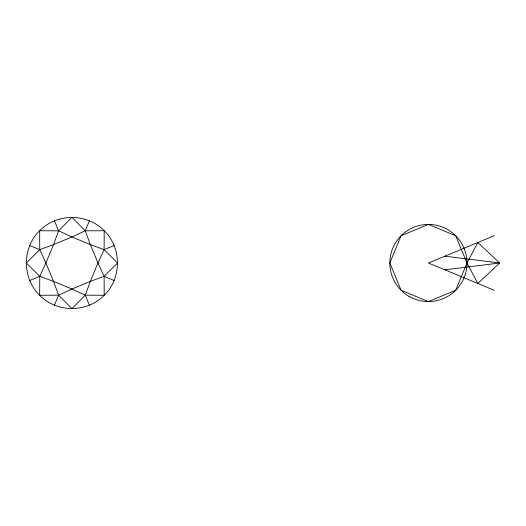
<?xml version="1.0" encoding="UTF-8"?>
<svg xmlns="http://www.w3.org/2000/svg" width="526" height="526" viewBox="0 0 526 526"><rect width="100%" height="100%" fill="white"/><g stroke="black" fill="none" stroke-linecap="round" stroke-linejoin="round"><path stroke-width="0.79" d="M39.746 276.334L39.667 295.264C56.512 312.904 87.349 312.904 104.194 295.264C121.835 278.418 121.835 247.582 104.194 230.736C87.349 213.096 56.512 213.096 39.667 230.736C22.02 247.582 22.02 278.418 39.667 295.264L58.596 295.185L71.93 289.024L90.327 281.403L104.115 276.334L117.561 263L104.115 249.666L90.327 244.597L71.93 236.976L58.596 230.815L39.667 230.736L39.746 249.666L45.907 263L53.527 281.403L58.596 295.185L71.93 308.63L85.258 295.185L90.327 281.403L97.954 263L104.115 249.666L104.194 230.736L85.258 230.815L71.93 236.976L53.527 244.597L39.746 249.666L26.3 263L39.746 276.334L53.527 281.403L71.93 289.024L85.258 295.185L104.194 295.264L104.115 276.334L97.954 263L90.327 244.597L85.258 230.815L71.93 217.37L58.596 230.815L53.527 244.597L45.907 263L39.746 276.334L29.772 280.463M54.467 305.159L58.596 295.185M85.258 230.815L89.387 220.841M104.115 249.666L114.083 245.537M494.276 235.714L428.407 263L494.276 290.286M444.871 269.818L499.7 263L477.805 242.539L466.989 263L455.687 290.286L428.407 301.582L401.121 290.286L389.819 263L401.121 235.714L428.407 224.418L455.687 235.714L466.989 263L477.805 283.461L499.7 263L444.871 256.182M29.772 245.537L39.746 249.666M104.115 276.334L114.083 280.463M54.467 220.841L58.596 230.815M85.258 295.185L89.387 305.159M409.11 296.414A38.582 38.582 0 0 0 466.989 263A38.582 38.582 0 0 0 409.11 229.586A38.582 38.582 0 0 0 409.11 296.414"/></g></svg>
